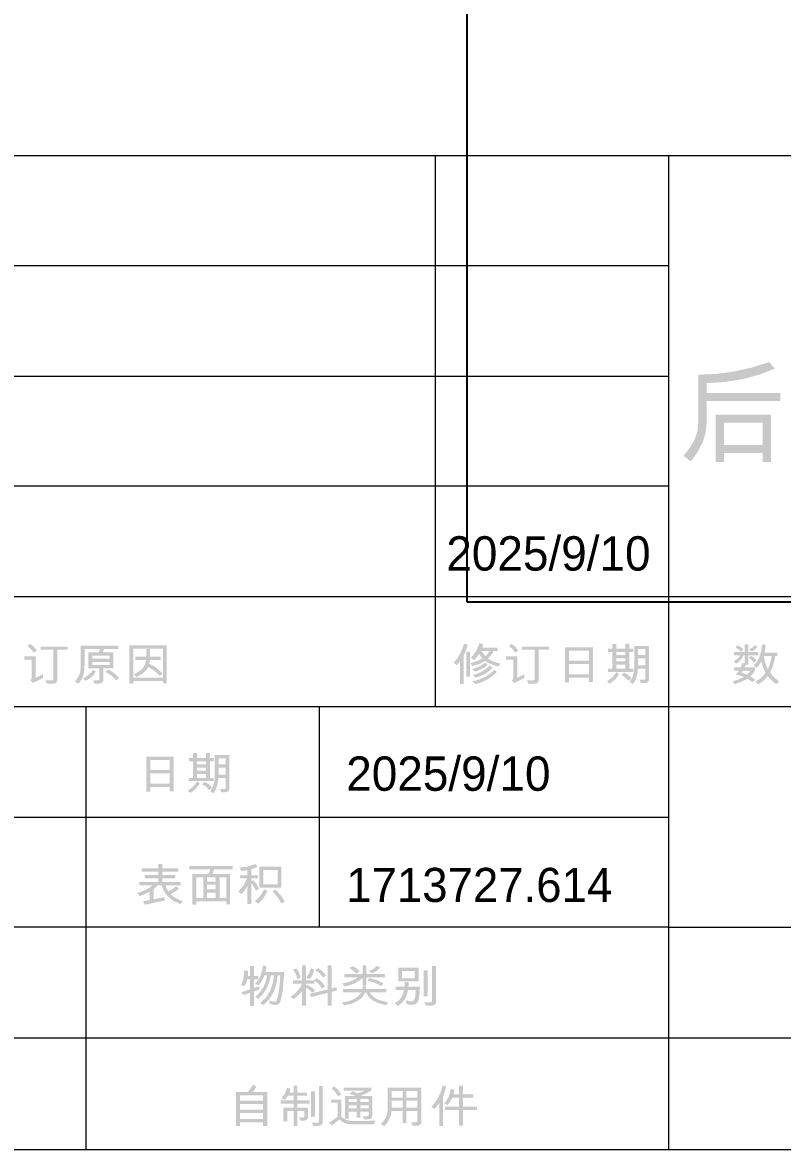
# Model space of a CAD drawing. Header units: millimetres. Extents: x 3 to 591, y 5 to 205.
# Drawn here: x 197.05 to 226.36, y 5.22 to 48.68 of the extents above; entities that cross this region are included whole.
import ezdxf

# ---------------------------------------------------------------- set-up
doc = ezdxf.new("R2010")
doc.units = ezdxf.units.MM
picture_1 = doc.add_image_def('image2.jpg', size_in_pixel=(568, 747))

msp = doc.modelspace()

# ---------------------------------------------------------------- hatches: boundary and pattern name
h = msp.add_hatch(color=7)
h.paths.add_polyline_path([(226.279101, 34.082712), (223.43924, 34.082712), (223.43924, 33.231085), (223.401103, 32.864914), (223.286692, 32.496521), (223.096005, 32.125958), (222.829045, 31.753276), (222.546272, 31.969904), (222.796592, 32.282116), (222.975393, 32.598565), (223.082673, 32.919148), (223.118433, 33.243763), (223.118433, 35.093641), (223.796023, 35.12413), (224.476972, 35.215597), (225.161332, 35.368043), (225.849154, 35.581467), (226.072396, 35.331215), (225.465086, 35.096199), (224.823824, 34.924487), (224.14856, 34.81613), (223.43924, 34.77118), (223.43924, 34.390842), (226.279101, 34.390842)])
h.paths.add_polyline_path([(225.923568, 31.73674), (225.603312, 31.73674), (225.603312, 32.071328), (224.108967, 32.071328), (224.108967, 31.73674), (223.786506, 31.73674), (223.786506, 33.553546), (225.923568, 33.553546)])
h.paths.add_polyline_path([(225.603312, 32.379457), (225.603312, 33.243763), (224.108967, 33.243763), (224.108967, 32.379457)])
h = msp.add_hatch(color=7)
h.paths.add_polyline_path([(197.602488, 24.460191), (197.479567, 24.377509), (197.381106, 24.511799), (197.234276, 24.638234), (197.337905, 24.718711), (197.487146, 24.6033)])
h.paths.add_polyline_path([(198.789806, 24.488303), (198.385214, 24.488303), (198.385214, 23.331853), (198.379702, 23.271151), (198.349385, 23.22161), (198.295986, 23.189089), (198.221503, 23.178064), (197.988339, 23.178064), (197.93928, 23.318624), (198.047594, 23.311941), (198.134411, 23.309805), (198.190083, 23.310769), (198.217644, 23.314214), (198.231425, 23.341775), (198.231425, 24.488303), (197.740843, 24.488303), (197.740843, 24.615082), (198.789806, 24.615082)])
h.paths.add_polyline_path([(197.830691, 23.397448), (197.437123, 23.206176), (197.34948, 23.318624), (197.388685, 23.356658), (197.401846, 23.399653), (197.401846, 24.111823), (197.121277, 24.111823), (197.121277, 24.2375), (197.556186, 24.2375), (197.556186, 23.409575), (197.830691, 23.546276)])
h = msp.add_hatch(color=7)
h.paths.add_polyline_path([(200.744926, 24.524683), (200.189853, 24.524683), (200.142999, 24.387982), (200.556411, 24.39184), (200.556411, 23.775582), (200.161189, 23.775582), (200.161189, 23.300434), (200.137694, 23.243314), (200.084019, 23.205625), (199.960547, 23.179718), (199.821641, 23.18523), (199.774788, 23.313112), (199.897709, 23.305946), (199.984043, 23.316764), (200.012913, 23.349492), (200.012913, 23.775582), (199.588477, 23.775582), (199.588477, 24.387982), (199.977084, 24.39184), (200.007676, 24.444826), (200.039922, 24.524683), (199.4402, 24.524683), (199.4402, 23.919449), (199.429107, 23.691521), (199.396103, 23.509896), (199.326236, 23.349217), (199.205933, 23.18523), (199.06813, 23.259093), (199.167624, 23.388422), (199.237353, 23.519818), (199.27828, 23.678017), (199.291923, 23.887478), (199.291923, 24.650911), (200.744926, 24.650911)])
h.paths.add_polyline_path([(200.408134, 24.148203), (200.408134, 24.265612), (199.735651, 24.265612), (199.735651, 24.148203)])
h.paths.add_polyline_path([(200.408134, 23.902361), (200.408134, 24.021424), (199.735651, 24.021424), (199.735651, 23.902361)])
h.paths.add_polyline_path([(200.768629, 23.399653), (200.661142, 23.305946), (200.467596, 23.497356), (200.242218, 23.64329), (200.343642, 23.725972), (200.450819, 23.674287), (200.557375, 23.602707), (200.663312, 23.511179)])
h.paths.add_polyline_path([(199.876762, 23.649905), (199.813605, 23.551504), (199.726625, 23.45884), (199.615771, 23.37186), (199.48099, 23.290512), (199.380669, 23.382565), (199.510084, 23.460717), (199.617278, 23.543107), (199.702354, 23.629837), (199.765417, 23.721011)])
h = msp.add_hatch(color=7)
h.paths.add_polyline_path([(202.614058, 23.190191), (202.467434, 23.190191), (202.467434, 23.282244), (201.318702, 23.282244), (201.318702, 23.179718), (201.172079, 23.179718), (201.172079, 24.661385), (202.614058, 24.661385)])
h.paths.add_polyline_path([(202.467434, 23.407921), (202.467434, 24.529644), (201.318702, 24.529644), (201.318702, 23.407921)])
h.paths.add_polyline_path([(202.452, 23.572183), (202.34286, 23.480681), (202.130435, 23.686147), (201.895273, 23.827947), (201.830884, 23.720787), (201.734456, 23.619312), (201.605988, 23.523625), (201.445481, 23.433828), (201.348467, 23.549583), (201.544416, 23.652118), (201.686569, 23.777029), (201.774876, 23.924367), (201.809283, 24.094184), (201.395321, 24.094184), (201.395321, 24.220412), (201.817552, 24.220412), (201.82141, 24.51421), (201.965277, 24.51421), (201.965277, 24.220412), (202.381996, 24.220412), (202.381996, 24.094184), (201.959765, 24.094184), (201.932204, 23.954175), (202.204505, 23.799146)])
h = msp.add_hatch(color=7)
h.paths.add_polyline_path([(215.492564, 23.94701), (215.400512, 23.840074), (215.243019, 23.885851), (215.1063, 23.937983), (214.990459, 23.996421), (214.895598, 24.061111), (214.669876, 23.942049), (214.409426, 23.86102), (214.321783, 23.970161), (214.579407, 24.053187), (214.788663, 24.153164), (214.660781, 24.331207), (214.59255, 24.240575), (214.539927, 24.172112), (214.502806, 24.12587), (214.481084, 24.101901), (214.338871, 24.17411), (214.456185, 24.308142), (214.55102, 24.448891), (214.623427, 24.596255), (214.673459, 24.75013), (214.819531, 24.697765), (214.795277, 24.616185), (214.782875, 24.584352), (214.778741, 24.571536), (215.371848, 24.571536), (215.371848, 24.442001), (215.21861, 24.442001), (215.127315, 24.279806), (215.002534, 24.143242), (215.209515, 24.035617)])
h.paths.add_polyline_path([(215.05986, 24.442001), (214.755038, 24.442001), (214.902764, 24.2375), (214.982553, 24.322387)])
h.paths.add_polyline_path([(214.222564, 24.682331), (214.173506, 24.526337), (214.122794, 24.396801), (214.069327, 24.278841), (214.069327, 23.169796), (213.922152, 23.169796), (213.922152, 24.049536), (213.869856, 23.980909), (213.800334, 23.8974), (213.670798, 23.985043), (213.795226, 24.127145), (213.905547, 24.297927), (214.001708, 24.497338), (214.083658, 24.725326)])
h.paths.add_polyline_path([(214.309656, 23.453672), (214.168545, 23.453672), (214.168545, 24.413889), (214.309656, 24.413889)])
h.paths.add_polyline_path([(214.990407, 23.907322), (214.897071, 23.832167), (214.784873, 23.763731), (214.653761, 23.701908), (214.503684, 23.646597), (214.390685, 23.739753), (214.548178, 23.79515), (214.684896, 23.857161), (214.800738, 23.925788), (214.895598, 24.001029)])
h.paths.add_polyline_path([(215.184435, 23.797079), (215.051928, 23.673047), (214.898285, 23.56798), (214.723456, 23.481827), (214.527387, 23.414536), (214.414939, 23.514857), (214.610672, 23.577092), (214.784391, 23.658035), (214.935992, 23.757788), (215.065373, 23.876454)])
h.paths.add_polyline_path([(215.34098, 23.630612), (215.175926, 23.474101), (214.983379, 23.343429), (214.763341, 23.238388), (214.515811, 23.158772), (214.402812, 23.269566), (214.65687, 23.340466), (214.883334, 23.439065), (215.082305, 23.565362), (215.253888, 23.719358)])
h = msp.add_hatch(color=7)
h.paths.add_polyline_path([(216.175803, 24.460191), (216.053433, 24.377509), (215.955523, 24.511799), (215.809244, 24.638234), (215.912873, 24.718711), (216.061288, 24.6033)])
h.paths.add_polyline_path([(217.357608, 24.488303), (216.95467, 24.488303), (216.95467, 23.331853), (216.949227, 23.271151), (216.919392, 23.22161), (216.866062, 23.189089), (216.792061, 23.178064), (216.559448, 23.178064), (216.510942, 23.318624), (216.618911, 23.311941), (216.704969, 23.309805), (216.760642, 23.310769), (216.788203, 23.314214), (216.801983, 23.341775), (216.801983, 24.488303), (216.313606, 24.488303), (216.313606, 24.615082), (217.357608, 24.615082)])
h.paths.add_polyline_path([(216.402903, 23.397448), (216.010989, 23.206176), (215.923897, 23.318624), (215.963102, 23.356658), (215.976263, 23.399653), (215.976263, 24.111823), (215.696797, 24.111823), (215.696797, 24.2375), (216.129501, 24.2375), (216.129501, 23.409575), (216.402903, 23.546276)])
h = msp.add_hatch(color=7)
h.paths.add_polyline_path([(219.047917, 23.242556), (218.894679, 23.242556), (218.894679, 23.409575), (218.132899, 23.409575), (218.132899, 23.234839), (217.979662, 23.234839), (217.979662, 24.58201), (219.047917, 24.58201)])
h.paths.add_polyline_path([(218.894679, 24.068828), (218.894679, 24.45523), (218.132899, 24.45523), (218.132899, 24.068828)])
h.paths.add_polyline_path([(218.894679, 23.536354), (218.894679, 23.942049), (218.132899, 23.942049), (218.132899, 23.536354)])
h = msp.add_hatch(color=7)
h.paths.add_polyline_path([(220.609241, 23.636675), (219.630834, 23.636675), (219.630834, 23.762352), (219.803364, 23.762352), (219.803364, 24.407274), (219.638551, 24.407274), (219.638551, 24.534054), (219.803364, 24.534054), (219.803364, 24.717057), (219.95109, 24.717057), (219.95109, 24.534054), (220.307726, 24.534054), (220.307726, 24.723672), (220.454349, 24.723672), (220.454349, 24.534054), (220.609241, 24.534054), (220.609241, 24.407274), (220.454349, 24.407274), (220.454349, 23.762352), (220.609241, 23.762352)])
h.paths.add_polyline_path([(220.307726, 24.286558), (220.307726, 24.407274), (219.95109, 24.407274), (219.95109, 24.286558)])
h.paths.add_polyline_path([(220.307726, 24.037409), (220.307726, 24.159779), (219.95109, 24.159779), (219.95109, 24.037409)])
h.paths.add_polyline_path([(220.307726, 23.762352), (220.307726, 23.910629), (219.95109, 23.910629), (219.95109, 23.762352)])
h.paths.add_polyline_path([(221.219987, 23.38918), (221.213786, 23.316006), (221.195183, 23.275078), (221.13951, 23.227674), (221.113052, 23.218269), (221.064269, 23.211551), (220.993162, 23.20752), (220.899731, 23.206176), (220.851776, 23.338468), (221.036433, 23.333507), (221.063993, 23.343015), (221.073364, 23.371541), (221.073364, 23.764006), (220.788937, 23.764006), (220.77116, 23.59915), (220.734367, 23.445197), (220.678556, 23.302096), (220.603729, 23.169796), (220.471988, 23.249171), (220.547315, 23.373298), (220.601248, 23.51086), (220.633684, 23.661859), (220.644519, 23.826293), (220.644519, 24.639887), (221.219987, 24.639887)])
h.paths.add_polyline_path([(221.073364, 24.286558), (221.073364, 24.51421), (220.792244, 24.51421), (220.792244, 24.286558)])
h.paths.add_polyline_path([(221.073364, 23.890786), (221.073364, 24.159779), (220.792244, 24.159779), (220.792244, 23.890786)])
h.paths.add_polyline_path([(220.062435, 23.542969), (219.916501, 23.353695), (219.705248, 23.176411), (219.593902, 23.267912), (219.809152, 23.434793), (219.958256, 23.627305)])
h.paths.add_polyline_path([(220.535929, 23.38918), (220.43175, 23.290512), (220.304419, 23.424044), (220.15063, 23.520369), (220.248746, 23.608563), (220.400606, 23.522436)])
h = msp.add_hatch(color=7)
h.paths.add_polyline_path([(226.226946, 23.267912), (226.126073, 23.160425), (225.940451, 23.31387), (225.796998, 23.475169), (225.629635, 23.290305), (225.427132, 23.152157), (225.320748, 23.257439), (225.528763, 23.391867), (225.713213, 23.601949), (225.615717, 23.801902), (225.5484, 24.034102), (225.383586, 23.790464), (225.257909, 23.881415), (225.384534, 24.039769), (225.480049, 24.230472), (225.544558, 24.453628), (225.578165, 24.70934), (225.714867, 24.674614), (225.693369, 24.498983), (225.671872, 24.372548), (226.161902, 24.372548), (226.161902, 24.248524), (226.085283, 24.246871), (226.077566, 24.192852), (226.004806, 23.877763), (225.889051, 23.611871), (226.042495, 23.425836)])
h.paths.add_polyline_path([(225.946377, 24.246871), (225.642106, 24.246871), (225.700811, 23.967473), (225.800856, 23.736445), (225.890153, 23.980289)])
h.paths.add_polyline_path([(225.416659, 24.277188), (225.041281, 24.277188), (225.041281, 23.921654), (224.951985, 23.921654), (224.938824, 23.890303), (224.901273, 23.814718), (225.303109, 23.814718), (225.303109, 23.700065), (225.234827, 23.579349), (225.128925, 23.46194), (225.243784, 23.385941), (225.318543, 23.326892), (225.205544, 23.24421), (225.023091, 23.374848), (224.787516, 23.258266), (224.530856, 23.166489), (224.433291, 23.27122), (224.682578, 23.346392), (224.879775, 23.442648), (224.742041, 23.490259), (224.569992, 23.530842), (224.640617, 23.628407), (224.681889, 23.687938), (224.488413, 23.687938), (224.488413, 23.814718), (224.75024, 23.814718), (224.777525, 23.873422), (224.813078, 23.980082), (224.899619, 23.961341), (224.899619, 24.277188), (224.862137, 24.277188), (224.806438, 24.171449), (224.739422, 24.082402), (224.661141, 24.009995), (224.571646, 23.954175), (224.480144, 24.047882), (224.631384, 24.143725), (224.744176, 24.277188), (224.488413, 24.277188), (224.488413, 24.403967), (224.899619, 24.403967), (224.899619, 24.702726), (225.041281, 24.702726), (225.041281, 24.403967), (225.416659, 24.403967)])
h.paths.add_polyline_path([(225.128925, 23.687938), (224.835127, 23.687938), (224.781659, 23.601949), (224.797679, 23.598331), (224.839123, 23.584999), (224.905993, 23.561951), (224.998287, 23.529188), (225.077662, 23.610217)])
h.paths.add_polyline_path([(224.862137, 24.489957), (224.756854, 24.420504), (224.670383, 24.506424), (224.549597, 24.583663), (224.633382, 24.661385), (224.769257, 24.587039)])
h.paths.add_polyline_path([(225.400674, 24.598546), (225.3018, 24.494642), (225.181841, 24.417196), (225.075457, 24.500981), (225.204924, 24.577875), (225.297597, 24.659731)])
h.paths.add_polyline_path([(225.363742, 24.07875), (225.265626, 23.986697), (225.179223, 24.095493), (225.065535, 24.180725), (225.155934, 24.253485), (225.265626, 24.184308)])
h = msp.add_hatch(color=7)
h.paths.add_polyline_path([(204.42692, 19.423187), (203.458435, 19.423187), (203.458435, 19.548864), (203.629312, 19.548864), (203.629312, 20.193786), (203.465601, 20.193786), (203.465601, 20.320565), (203.629312, 20.320565), (203.629312, 20.503569), (203.775384, 20.503569), (203.775384, 20.320565), (204.128162, 20.320565), (204.128162, 20.510183), (204.273131, 20.510183), (204.273131, 20.320565), (204.42692, 20.320565), (204.42692, 20.193786), (204.273131, 20.193786), (204.273131, 19.548864), (204.42692, 19.548864)])
h.paths.add_polyline_path([(204.128162, 20.073069), (204.128162, 20.193786), (203.775384, 20.193786), (203.775384, 20.073069)])
h.paths.add_polyline_path([(204.128162, 19.82392), (204.128162, 19.94629), (203.775384, 19.94629), (203.775384, 19.82392)])
h.paths.add_polyline_path([(204.128162, 19.548864), (204.128162, 19.697141), (203.775384, 19.697141), (203.775384, 19.548864)])
h.paths.add_polyline_path([(205.031052, 19.175691), (205.024851, 19.102517), (205.006248, 19.061589), (204.951677, 19.014185), (204.925331, 19.00478), (204.876919, 18.998062), (204.806492, 18.994031), (204.714103, 18.992687), (204.666148, 19.124979), (204.849151, 19.120018), (204.876712, 19.129527), (204.886083, 19.158052), (204.886083, 19.550517), (204.604412, 19.550517), (204.586747, 19.385661), (204.550324, 19.231708), (204.495193, 19.088608), (204.421408, 18.956307), (204.29077, 19.035682), (204.365374, 19.159809), (204.41879, 19.297372), (204.450915, 19.44837), (204.461647, 19.612805), (204.461647, 20.426398), (205.031052, 20.426398)])
h.paths.add_polyline_path([(204.886083, 20.073069), (204.886083, 20.300721), (204.607719, 20.300721), (204.607719, 20.073069)])
h.paths.add_polyline_path([(204.886083, 19.677297), (204.886083, 19.94629), (204.607719, 19.94629), (204.607719, 19.677297)])
h.paths.add_polyline_path([(203.885627, 19.32948), (203.740933, 19.140206), (203.531747, 18.962922), (203.422055, 19.054424), (203.634962, 19.221304), (203.78255, 19.413816)])
h.paths.add_polyline_path([(204.353609, 19.175691), (204.251083, 19.077023), (204.12513, 19.210555), (203.972719, 19.30688), (204.070284, 19.395075), (204.220008, 19.308947)])
h = msp.add_hatch(color=7)
h.paths.add_polyline_path([(202.881695, 19.029068), (202.729559, 19.029068), (202.729559, 19.196086), (201.976599, 19.196086), (201.976599, 19.021351), (201.824464, 19.021351), (201.824464, 20.368521), (202.881695, 20.368521)])
h.paths.add_polyline_path([(202.729559, 19.855339), (202.729559, 20.241741), (201.976599, 20.241741), (201.976599, 19.855339)])
h.paths.add_polyline_path([(202.729559, 19.322865), (202.729559, 19.72856), (201.976599, 19.72856), (201.976599, 19.322865)])
h = msp.add_hatch(color=7)
h.dxf.hatch_style = 2
h.paths.add_polyline_path([(203.236024, 14.790544), (203.126332, 14.683608), (202.856788, 14.814341), (202.648429, 14.978301), (202.501254, 15.175438), (202.415264, 15.4057), (202.249349, 15.4057), (202.187061, 15.331561), (202.099969, 15.254116), (202.099969, 14.863304), (202.530468, 14.957011), (202.530468, 14.818656), (201.767587, 14.660457), (201.686558, 14.78889), (201.951141, 14.840153), (201.951141, 15.162063), (201.743884, 15.060501), (201.55151, 14.991186), (201.471033, 15.108595), (201.648507, 15.164397), (201.80562, 15.232549), (201.942477, 15.313001), (202.059179, 15.4057), (201.556471, 15.4057), (201.556471, 15.532479), (202.280217, 15.532479), (202.280217, 15.674142), (201.763728, 15.674142), (201.763728, 15.799819), (202.280217, 15.799819), (202.280217, 15.931559), (201.647973, 15.931559), (201.647973, 16.057236), (202.280217, 16.057236), (202.280217, 16.233625), (202.435108, 16.233625), (202.435108, 16.057236), (203.05743, 16.057236), (203.05743, 15.931559), (202.435108, 15.931559), (202.435108, 15.799819), (202.946085, 15.799819), (202.946085, 15.674142), (202.435108, 15.674142), (202.435108, 15.532479), (203.14783, 15.532479), (203.14783, 15.4057), (202.565746, 15.4057), (202.613771, 15.270859), (202.670477, 15.16537), (202.818478, 15.250464), (202.974748, 15.371525), (203.086645, 15.278369), (202.941468, 15.171365), (202.752057, 15.067254), (202.836281, 14.994175), (202.945051, 14.923731), (203.078316, 14.855871)])
h = msp.add_hatch(color=7)
h.paths.add_polyline_path([(205.155954, 16.019754), (204.433862, 16.019754), (204.406646, 15.91268), (204.37819, 15.84116), (205.054531, 15.84116), (205.054531, 14.671481), (204.905703, 14.671481), (204.905703, 14.787236), (203.750355, 14.787236), (203.750355, 14.65715), (203.600976, 14.65715), (203.600976, 15.84116), (204.213927, 15.84116), (204.252719, 15.919708), (204.281176, 16.019754), (203.481914, 16.019754), (203.481914, 16.145982), (205.155954, 16.145982)])
h.paths.add_polyline_path([(204.905703, 14.914567), (204.905703, 15.715483), (204.647734, 15.715483), (204.647734, 14.91126)])
h.paths.add_polyline_path([(204.498354, 15.552874), (204.498354, 15.715483), (204.169279, 15.715483), (204.169279, 15.552874)])
h.paths.add_polyline_path([(204.021002, 14.912913), (204.021002, 15.715483), (203.750355, 15.715483), (203.750355, 14.912913)])
h.paths.add_polyline_path([(204.498354, 15.248604), (204.498354, 15.427197), (204.169279, 15.427197), (204.169279, 15.248604)])
h.paths.add_polyline_path([(204.498354, 14.912913), (204.498354, 15.122375), (204.169279, 15.122375), (204.169279, 14.912913)])
h = msp.add_hatch(color=7)
h.paths.add_polyline_path([(206.174096, 15.264038), (206.043458, 15.20175), (205.963325, 15.368011), (205.873684, 15.488382), (205.873684, 14.683608), (205.725407, 14.683608), (205.725407, 15.399085), (205.627291, 15.226968), (205.482872, 15.067254), (205.370976, 15.160409), (205.577406, 15.407147), (205.707768, 15.674142), (205.430507, 15.674142), (205.430507, 15.798165), (205.725407, 15.798165), (205.725407, 15.988334), (205.639073, 15.975105), (205.492794, 15.958569), (205.417829, 16.088656), (205.724649, 16.125794), (206.036844, 16.225357), (206.114565, 16.125036), (205.966839, 16.061853), (205.873684, 16.028022), (205.873684, 15.798165), (206.137165, 15.798165), (206.137165, 15.674142), (205.873684, 15.674142), (205.873684, 15.572167), (205.950303, 15.601933), (206.070054, 15.459443)])
h.paths.add_polyline_path([(207.033992, 15.314749), (206.185672, 15.314749), (206.185672, 16.123382), (207.033992, 16.123382)])
h.paths.add_polyline_path([(206.884613, 15.438773), (206.884613, 15.999359), (206.335051, 15.999359), (206.335051, 15.438773)])
h.paths.add_polyline_path([(206.491596, 15.192931), (206.419654, 15.039865), (206.335258, 14.906437), (206.238356, 14.792645), (206.128897, 14.698491), (206.013693, 14.78889), (206.207652, 14.984503), (206.369778, 15.250808)])
h.paths.add_polyline_path([(207.162977, 14.782275), (207.035646, 14.704554), (206.89798, 14.938407), (206.686727, 15.173087), (206.800277, 15.243643), (207.009325, 15.026188)])
h = msp.add_hatch(color=7)
h.paths.add_polyline_path([(207.14189, 12.059401), (207.12277, 11.7637), (207.100963, 11.514043), (207.076468, 11.310377), (207.049286, 11.152652), (207.021174, 11.032014), (206.993889, 10.939539), (206.967431, 10.875072), (206.941799, 10.83846), (206.882613, 10.804215), (206.805649, 10.792709), (206.729512, 10.802631), (206.590124, 10.832396), (206.56091, 10.966341), (206.704432, 10.929134), (206.773127, 10.916732), (206.824528, 10.930099), (206.856912, 10.970751), (206.869831, 11.009939), (206.885438, 11.073002), (206.903731, 11.160042), (206.924712, 11.271163), (206.945486, 11.404601), (206.963159, 11.55938), (206.977732, 11.735554), (206.989204, 11.933173), (206.88778, 11.933173), (206.834984, 11.576614), (206.726274, 11.26765), (206.561754, 11.00633), (206.341526, 10.792709), (206.208132, 10.868776), (206.423424, 11.064854), (206.585645, 11.307544), (206.694846, 11.596949), (206.751079, 11.933173), (206.627607, 11.933173), (206.558662, 11.654026), (206.455145, 11.410276), (206.317005, 11.201977), (206.144191, 11.02918), (206.017411, 11.101389), (206.193835, 11.275849), (206.331191, 11.472633), (206.429479, 11.691741), (206.4887, 11.933173), (206.386725, 11.933173), (206.286749, 11.72564), (206.15742, 11.549527), (206.019065, 11.604649), (206.13749, 11.752435), (206.228113, 11.919599), (206.290831, 12.106091), (206.325541, 12.311858), (206.458383, 12.280439), (206.422554, 12.059401)])
h.paths.add_polyline_path([(206.188839, 11.390226), (205.97607, 11.317466), (205.97607, 10.751919), (205.826691, 10.751919), (205.826691, 11.262895), (205.580298, 11.175803), (205.477771, 11.277778), (205.826691, 11.395187), (205.826691, 11.787652), (205.720857, 11.787652), (205.675382, 11.641373), (205.611717, 11.518659), (205.472259, 11.564961), (205.528879, 11.670795), (205.568033, 11.799779), (205.589617, 11.951914), (205.593527, 12.127201), (205.742355, 12.100742), (205.747867, 11.988846), (205.742355, 11.914432), (205.826691, 11.914432), (205.826691, 12.301936), (205.97607, 12.301936), (205.97607, 11.914432), (206.150254, 11.914432), (206.150254, 11.787652), (205.97607, 11.787652), (205.97607, 11.447552), (206.188839, 11.518659)])
h = msp.add_hatch(color=7)
h.paths.add_polyline_path([(209.187159, 11.352192), (208.97439, 11.299275), (208.97439, 10.771762), (208.82501, 10.771762), (208.82501, 11.261242), (208.175128, 11.101389), (208.132133, 11.226515), (208.82501, 11.393533), (208.82501, 12.323985), (208.97439, 12.323985), (208.97439, 11.429913), (209.147471, 11.475664)])
h.paths.add_polyline_path([(208.716972, 11.511493), (208.599012, 11.426606), (208.478847, 11.600721), (208.307419, 11.733082), (208.307419, 11.614571), (207.979446, 11.614571), (207.979446, 11.535196), (208.030158, 11.566615), (208.18939, 11.481521), (208.344902, 11.340617), (208.227493, 11.262895), (208.105537, 11.385196), (207.979446, 11.454167), (207.979446, 10.761289), (207.830618, 10.761289), (207.830618, 11.345578), (207.780078, 11.267348), (207.709488, 11.186483), (207.618848, 11.103034), (207.508157, 11.017053), (207.390197, 11.10635), (207.529861, 11.210805), (207.667458, 11.351641), (207.775703, 11.496748), (207.828964, 11.614571), (207.481699, 11.614571), (207.481699, 11.74135), (207.830618, 11.74135), (207.830618, 12.316819), (207.979446, 12.316819), (207.979446, 11.74135), (208.292536, 11.74135), (208.281512, 11.746311), (208.404433, 11.822379), (208.573105, 11.698355)])
h.paths.add_polyline_path([(208.762172, 11.927661), (208.638148, 11.848286), (208.512058, 12.015442), (208.335531, 12.130508), (208.451286, 12.21319), (208.614997, 12.101432)])
h.paths.add_polyline_path([(208.301907, 12.165235), (208.273786, 12.04451), (208.233212, 11.941924), (208.180132, 11.857424), (208.114494, 11.79096), (207.986612, 11.846632), (208.112771, 12.027638), (208.170718, 12.21319)])
h.paths.add_polyline_path([(207.779355, 11.852144), (207.642654, 11.789306), (207.591459, 11.988915), (207.484455, 12.149249), (207.614542, 12.208229), (207.7232, 12.032047)])
h = msp.add_hatch(color=7)
h.paths.add_polyline_path([(211.024068, 11.860413), (210.315756, 11.860413), (210.315756, 11.535196), (210.166377, 11.535196), (210.166377, 11.83671), (210.036126, 11.728087), (209.8794, 11.637033), (209.690738, 11.563549), (209.470192, 11.507635), (209.380344, 11.620634), (209.567714, 11.662905), (209.731261, 11.716959), (209.870934, 11.782795), (209.986681, 11.860413), (209.458065, 11.860413), (209.458065, 11.987192), (210.166377, 11.987192), (210.166377, 12.320126), (210.315756, 12.320126), (210.315756, 11.987192), (211.024068, 11.987192)])
h.paths.add_polyline_path([(210.840513, 12.232483), (210.693408, 12.097849), (210.528525, 12.011997), (210.418282, 12.10405), (210.603904, 12.199066), (210.720899, 12.305243)])
h.paths.add_polyline_path([(210.059992, 12.094128), (209.934315, 12.003729), (209.806227, 12.123549), (209.660361, 12.21319), (209.772258, 12.290912), (209.920259, 12.21195)])
h.paths.add_polyline_path([(210.967293, 11.625595), (210.891225, 11.52362), (210.636839, 11.647575), (210.34938, 11.739696), (210.425448, 11.835057), (210.702778, 11.755544)])
h.paths.add_polyline_path([(211.148091, 10.894132), (211.059346, 10.783338), (210.783118, 10.861886), (210.574276, 10.955317), (210.416491, 11.085955), (210.294259, 11.276124), (210.267249, 11.276124), (210.163595, 11.100735), (209.993226, 10.958211), (209.756195, 10.848554), (209.452553, 10.771762), (209.368768, 10.88862), (209.527424, 10.916827), (209.66608, 10.95263), (209.784789, 10.995978), (209.883603, 11.046819), (210.029607, 11.158784), (210.112358, 11.276124), (209.415622, 11.276124), (209.415622, 11.402904), (210.155353, 11.402904), (210.173543, 11.515352), (210.308039, 11.507635), (210.292605, 11.402904), (211.081394, 11.402904), (211.081394, 11.276124), (210.437024, 11.276124), (210.496555, 11.190135), (210.584198, 11.107453), (210.681694, 11.03924), (210.772162, 10.996658), (210.828188, 10.979088), (210.909484, 10.956144), (211.016101, 10.927825)])
h = msp.add_hatch(color=7)
h.paths.add_polyline_path([(212.996576, 10.910117), (212.986309, 10.855134), (212.955786, 10.809245), (212.908244, 10.778239), (212.848299, 10.767904), (212.61734, 10.767904), (212.547887, 10.902952), (212.652135, 10.898749), (212.718763, 10.89744), (212.787045, 10.899644), (212.825148, 10.90681), (212.848299, 10.958073), (212.848299, 12.297526), (212.996576, 12.297526)])
h.paths.add_polyline_path([(212.324093, 11.700009), (211.538611, 11.700009), (211.538611, 12.230829), (212.324093, 12.230829)])
h.paths.add_polyline_path([(212.174714, 11.825686), (212.174714, 12.10405), (211.687439, 12.10405), (211.687439, 11.825686)])
h.paths.add_polyline_path([(212.680178, 11.12454), (212.525287, 11.12454), (212.525287, 12.132162), (212.680178, 12.132162)])
h.paths.add_polyline_path([(212.380317, 11.504328), (212.362954, 11.233474), (212.329054, 11.004375), (212.295861, 10.913218), (212.239206, 10.848106), (212.158987, 10.809038), (212.0551, 10.796016), (211.867687, 10.823025), (211.831858, 10.970751), (212.002735, 10.931615), (212.052344, 10.926654), (212.108223, 10.936989), (212.145499, 10.967995), (212.1712, 11.024701), (212.192353, 11.112413), (212.207235, 11.228927), (212.215504, 11.373138), (211.918399, 11.373138), (211.876644, 11.196474), (211.792722, 11.016502), (211.673659, 10.86099), (211.526485, 10.757982), (211.405217, 10.857752), (211.538844, 10.94394), (211.64286, 11.058601), (211.717214, 11.201685), (211.761854, 11.373138), (211.446558, 11.373138), (211.446558, 11.504328), (211.785556, 11.504328), (211.793824, 11.58322), (211.795478, 11.684024), (211.946511, 11.666936), (211.939552, 11.567442), (211.932179, 11.504328)])
h = msp.add_hatch(color=7)
h.paths.add_polyline_path([(206.488228, 6.123931), (206.327274, 6.127238), (206.327274, 6.265594), (205.438163, 6.265594), (205.438163, 6.123931), (205.286028, 6.123931), (205.286028, 7.432516), (205.734166, 7.432516), (205.831869, 7.553301), (205.933706, 7.714187), (206.070958, 7.648593), (206.015148, 7.546962), (205.933706, 7.432516), (206.488228, 7.432516)])
h.paths.add_polyline_path([(206.327274, 7.100685), (206.327274, 7.306839), (205.438163, 7.306839), (205.438163, 7.100685)])
h.paths.add_polyline_path([(206.327274, 6.754521), (206.327274, 6.973905), (205.438163, 6.973905), (205.438163, 6.754521)])
h.paths.add_polyline_path([(206.327274, 6.396783), (206.327274, 6.628844), (205.438163, 6.628844), (205.438163, 6.396783)])
h = msp.add_hatch(color=7)
h.paths.add_polyline_path([(208.12302, 6.986583), (207.653936, 6.986583), (207.653936, 6.834999), (208.063488, 6.834999), (208.063488, 6.449148), (208.045643, 6.400848), (208.010021, 6.36371), (207.908597, 6.329534), (207.765281, 6.32733), (207.715672, 6.457416), (207.874973, 6.450802), (207.905496, 6.462929), (207.915763, 6.480016), (207.915763, 6.708219), (207.653936, 6.708219), (207.653936, 6.122278), (207.506761, 6.122278), (207.506761, 6.708219), (207.26147, 6.708219), (207.26147, 6.310793), (207.114296, 6.310793), (207.114296, 6.834999), (207.506761, 6.834999), (207.506761, 6.986583), (207.004604, 6.986583), (207.004604, 7.11226), (207.506761, 7.11226), (207.506761, 7.291956), (207.287929, 7.291956), (207.218062, 7.189086), (207.17052, 7.133758), (207.037677, 7.193289), (207.16046, 7.364097), (207.254304, 7.603944), (207.382186, 7.558745), (207.369026, 7.499282), (207.341396, 7.412121), (207.506761, 7.412121), (207.506761, 7.684973), (207.653936, 7.684973), (207.653936, 7.412121), (208.01884, 7.412121), (208.01884, 7.291956), (207.653936, 7.291956), (207.653936, 7.11226), (208.12302, 7.11226)])
h.paths.add_polyline_path([(208.628484, 6.297013), (208.618287, 6.227146), (208.588245, 6.176297), (208.531195, 6.144808), (208.439417, 6.132751), (208.265233, 6.128892), (208.215073, 6.262286), (208.338752, 6.25264), (208.402486, 6.249608), (208.460777, 6.262562), (208.480207, 6.301974), (208.480207, 7.672846), (208.628484, 7.672846)])
h.paths.add_polyline_path([(208.328623, 6.485528), (208.181449, 6.485528), (208.181449, 7.458423), (208.328623, 7.458423)])
h = msp.add_hatch(color=7)
h.paths.add_polyline_path([(209.346604, 7.345975), (209.220376, 7.272113), (209.104552, 7.44609), (208.965163, 7.580793), (209.073202, 7.6519), (209.221272, 7.516714)])
h.paths.add_polyline_path([(210.542742, 6.498758), (210.531717, 6.455763), (210.499196, 6.419383), (210.447933, 6.393269), (210.380133, 6.382451), (210.221934, 6.378041), (210.173979, 6.500411), (210.240055, 6.497931), (210.277607, 6.497104), (210.365664, 6.508266), (210.395016, 6.541752), (210.395016, 6.683415), (210.079721, 6.683415), (210.079721, 6.442534), (209.940814, 6.442534), (209.940814, 6.683415), (209.624417, 6.683415), (209.624417, 6.4045), (209.485511, 6.4045), (209.485511, 7.286995), (209.906088, 7.286995), (209.81481, 7.315211), (209.742653, 7.337018), (209.689512, 7.352418), (209.655285, 7.361409), (209.766079, 7.463384), (209.86075, 7.434859), (209.976092, 7.385663), (210.016081, 7.395998), (210.074002, 7.416255), (210.149803, 7.446434), (210.243432, 7.486535), (209.432043, 7.486535), (209.432043, 7.605598), (210.507464, 7.605598), (210.507464, 7.496457), (210.323013, 7.389453), (210.114998, 7.306839), (210.155788, 7.286995), (210.542742, 7.286995)])
h.paths.add_polyline_path([(210.395016, 7.048319), (210.395016, 7.167933), (210.079721, 7.167933), (210.079721, 7.048319)])
h.paths.add_polyline_path([(209.940814, 7.048319), (209.940814, 7.167933), (209.624417, 7.167933), (209.624417, 7.048319)])
h.paths.add_polyline_path([(210.395016, 6.80358), (210.395016, 6.922642), (210.079721, 6.922642), (210.079721, 6.80358)])
h.paths.add_polyline_path([(209.940814, 6.80358), (209.940814, 6.922642), (209.624417, 6.922642), (209.624417, 6.80358)])
h.paths.add_polyline_path([(210.660702, 6.333393), (210.602273, 6.191731), (209.812933, 6.191731), (209.610292, 6.204064), (209.466769, 6.240789), (209.362245, 6.298253), (209.277151, 6.371427), (209.234053, 6.340722), (209.170905, 6.293223), (209.087705, 6.228877), (208.984456, 6.147633), (208.87311, 6.251262), (209.009881, 6.345658), (209.199981, 6.483875), (209.199981, 7.019656), (208.941461, 7.019656), (208.941461, 7.138719), (209.346604, 7.138719), (209.346604, 6.485528), (209.440104, 6.411114), (209.543939, 6.359851), (209.651082, 6.329328), (209.754504, 6.319061), (209.93861, 6.319061), (210.156081, 6.319905), (210.348852, 6.322506), (210.517024, 6.326968)])
h = msp.add_hatch(color=7)
h.paths.add_polyline_path([(212.431092, 6.282681), (212.42117, 6.226733), (212.391404, 6.180706), (212.34648, 6.1497), (212.291634, 6.139365), (212.08989, 6.139365), (212.042485, 6.274413), (212.203991, 6.270003), (212.259319, 6.279649), (212.277854, 6.30914), (212.277854, 6.704912), (211.855072, 6.704912), (211.855072, 6.242994), (211.707346, 6.242994), (211.707346, 6.704912), (211.281257, 6.704912), (211.252723, 6.540478), (211.196025, 6.386999), (211.111112, 6.244475), (210.997932, 6.112907), (210.872806, 6.196692), (210.993936, 6.345037), (211.076205, 6.492143), (211.123609, 6.650411), (211.139594, 6.832243), (211.139594, 7.601739), (212.431092, 7.601739)])
h.paths.add_polyline_path([(212.277854, 7.223054), (212.277854, 7.475511), (211.855072, 7.475511), (211.855072, 7.223054)])
h.paths.add_polyline_path([(211.707346, 7.223054), (211.707346, 7.475511), (211.286769, 7.475511), (211.286769, 7.223054)])
h.paths.add_polyline_path([(212.277854, 6.830589), (212.277854, 7.097377), (211.855072, 7.097377), (211.855072, 6.830589)])
h.paths.add_polyline_path([(211.707346, 6.830589), (211.707346, 7.097377), (211.286769, 7.097377), (211.286769, 6.830589)])
h = msp.add_hatch(color=7)
h.paths.add_polyline_path([(214.574655, 6.737434), (214.038322, 6.737434), (214.038322, 6.134404), (213.886187, 6.134404), (213.886187, 6.737434), (213.344342, 6.737434), (213.344342, 6.868623), (213.886187, 6.868623), (213.886187, 7.213133), (213.623257, 7.213133), (213.542711, 7.064167), (213.455137, 6.934218), (213.319538, 6.994851), (213.412555, 7.120942), (213.484902, 7.256954), (213.536579, 7.402888), (213.567585, 7.558745), (213.70153, 7.520711), (213.672315, 7.344322), (213.886187, 7.344322), (213.886187, 7.686626), (214.038322, 7.686626), (214.038322, 7.344322), (214.441812, 7.344322), (214.441812, 7.213133), (214.038322, 7.213133), (214.038322, 6.868623), (214.574655, 6.868623)])
h.paths.add_polyline_path([(213.390644, 7.653554), (213.363842, 7.541795), (213.321743, 7.404404), (213.270479, 7.261088), (213.270479, 6.123931), (213.123856, 6.123931), (213.123856, 7.011939), (212.944711, 6.78098), (212.818483, 6.859804), (212.972065, 7.048414), (213.095469, 7.247928), (213.188693, 7.458294), (213.251738, 7.679461)])

# ---------------------------------------------------------------- linework, layer by layer
at = {"color": 9, "lineweight": 0, "true_color": 0xc0c0c0}
for points in [[(291.994167, 43.532778), (176.988611, 43.532778)], [(212.971944, 43.532778), (212.971944, 22.295556)], [(221.967778, 43.532778), (221.967778, 5.221111)], [(221.967778, 39.299444), (176.988611, 39.299444)], [(221.967778, 35.030833), (176.988611, 35.030833)], [(221.967778, 30.7975), (176.988611, 30.7975)], [(291.994167, 26.528889), (176.988611, 26.528889)], [(229.975833, 22.295556), (176.988611, 22.295556)], [(199.495833, 22.295556), (199.495833, 5.221111)], [(208.491667, 22.295556), (208.491667, 13.793611)], [(221.967778, 18.026944), (176.988611, 18.026944)], [(221.967778, 13.793611), (176.988611, 13.793611)], [(221.967778, 13.793611), (251.989167, 13.793611)], [(176.988611, 9.525), (221.967778, 9.525)], [(4.974167, 5.221111), (291.994167, 5.221111)]]:
    msp.add_lwpolyline(points, dxfattribs=at)
at = {"color": 190, "lineweight": 0, "true_color": 0x8000ff}
msp.add_lwpolyline([(221.967778, 9.525), (251.989167, 9.525)], dxfattribs=at)

# ---------------------------------------------------------------- texts
at = {"color": 7, "attachment_point": 1}
for s, insert, char_height in [('{\\fCenturyGothic|b0|i0|c0;2025/9/10}', (213.39576, 28.866991), 1.324555), ('{\\fCenturyGothic|b0|i0|c0;2025/9/10}', (209.534893, 20.376346), 1.324555), ('{\\fCenturyGothic|b0|i0|c0;1713727.614}', (209.534893, 16.079358), 1.314264)]:
    msp.add_mtext(s, dxfattribs=dict(at, insert=insert, char_height=char_height))

# ---------------------------------------------------------------- pictures from other files: only their frames are drawn
image = msp.add_image(picture_1, insert=(214.193834, 26.322709), size_in_units=(82.37136, 108.635463))
image.dxf.flags = 7

doc.saveas('drawing.dxf')
